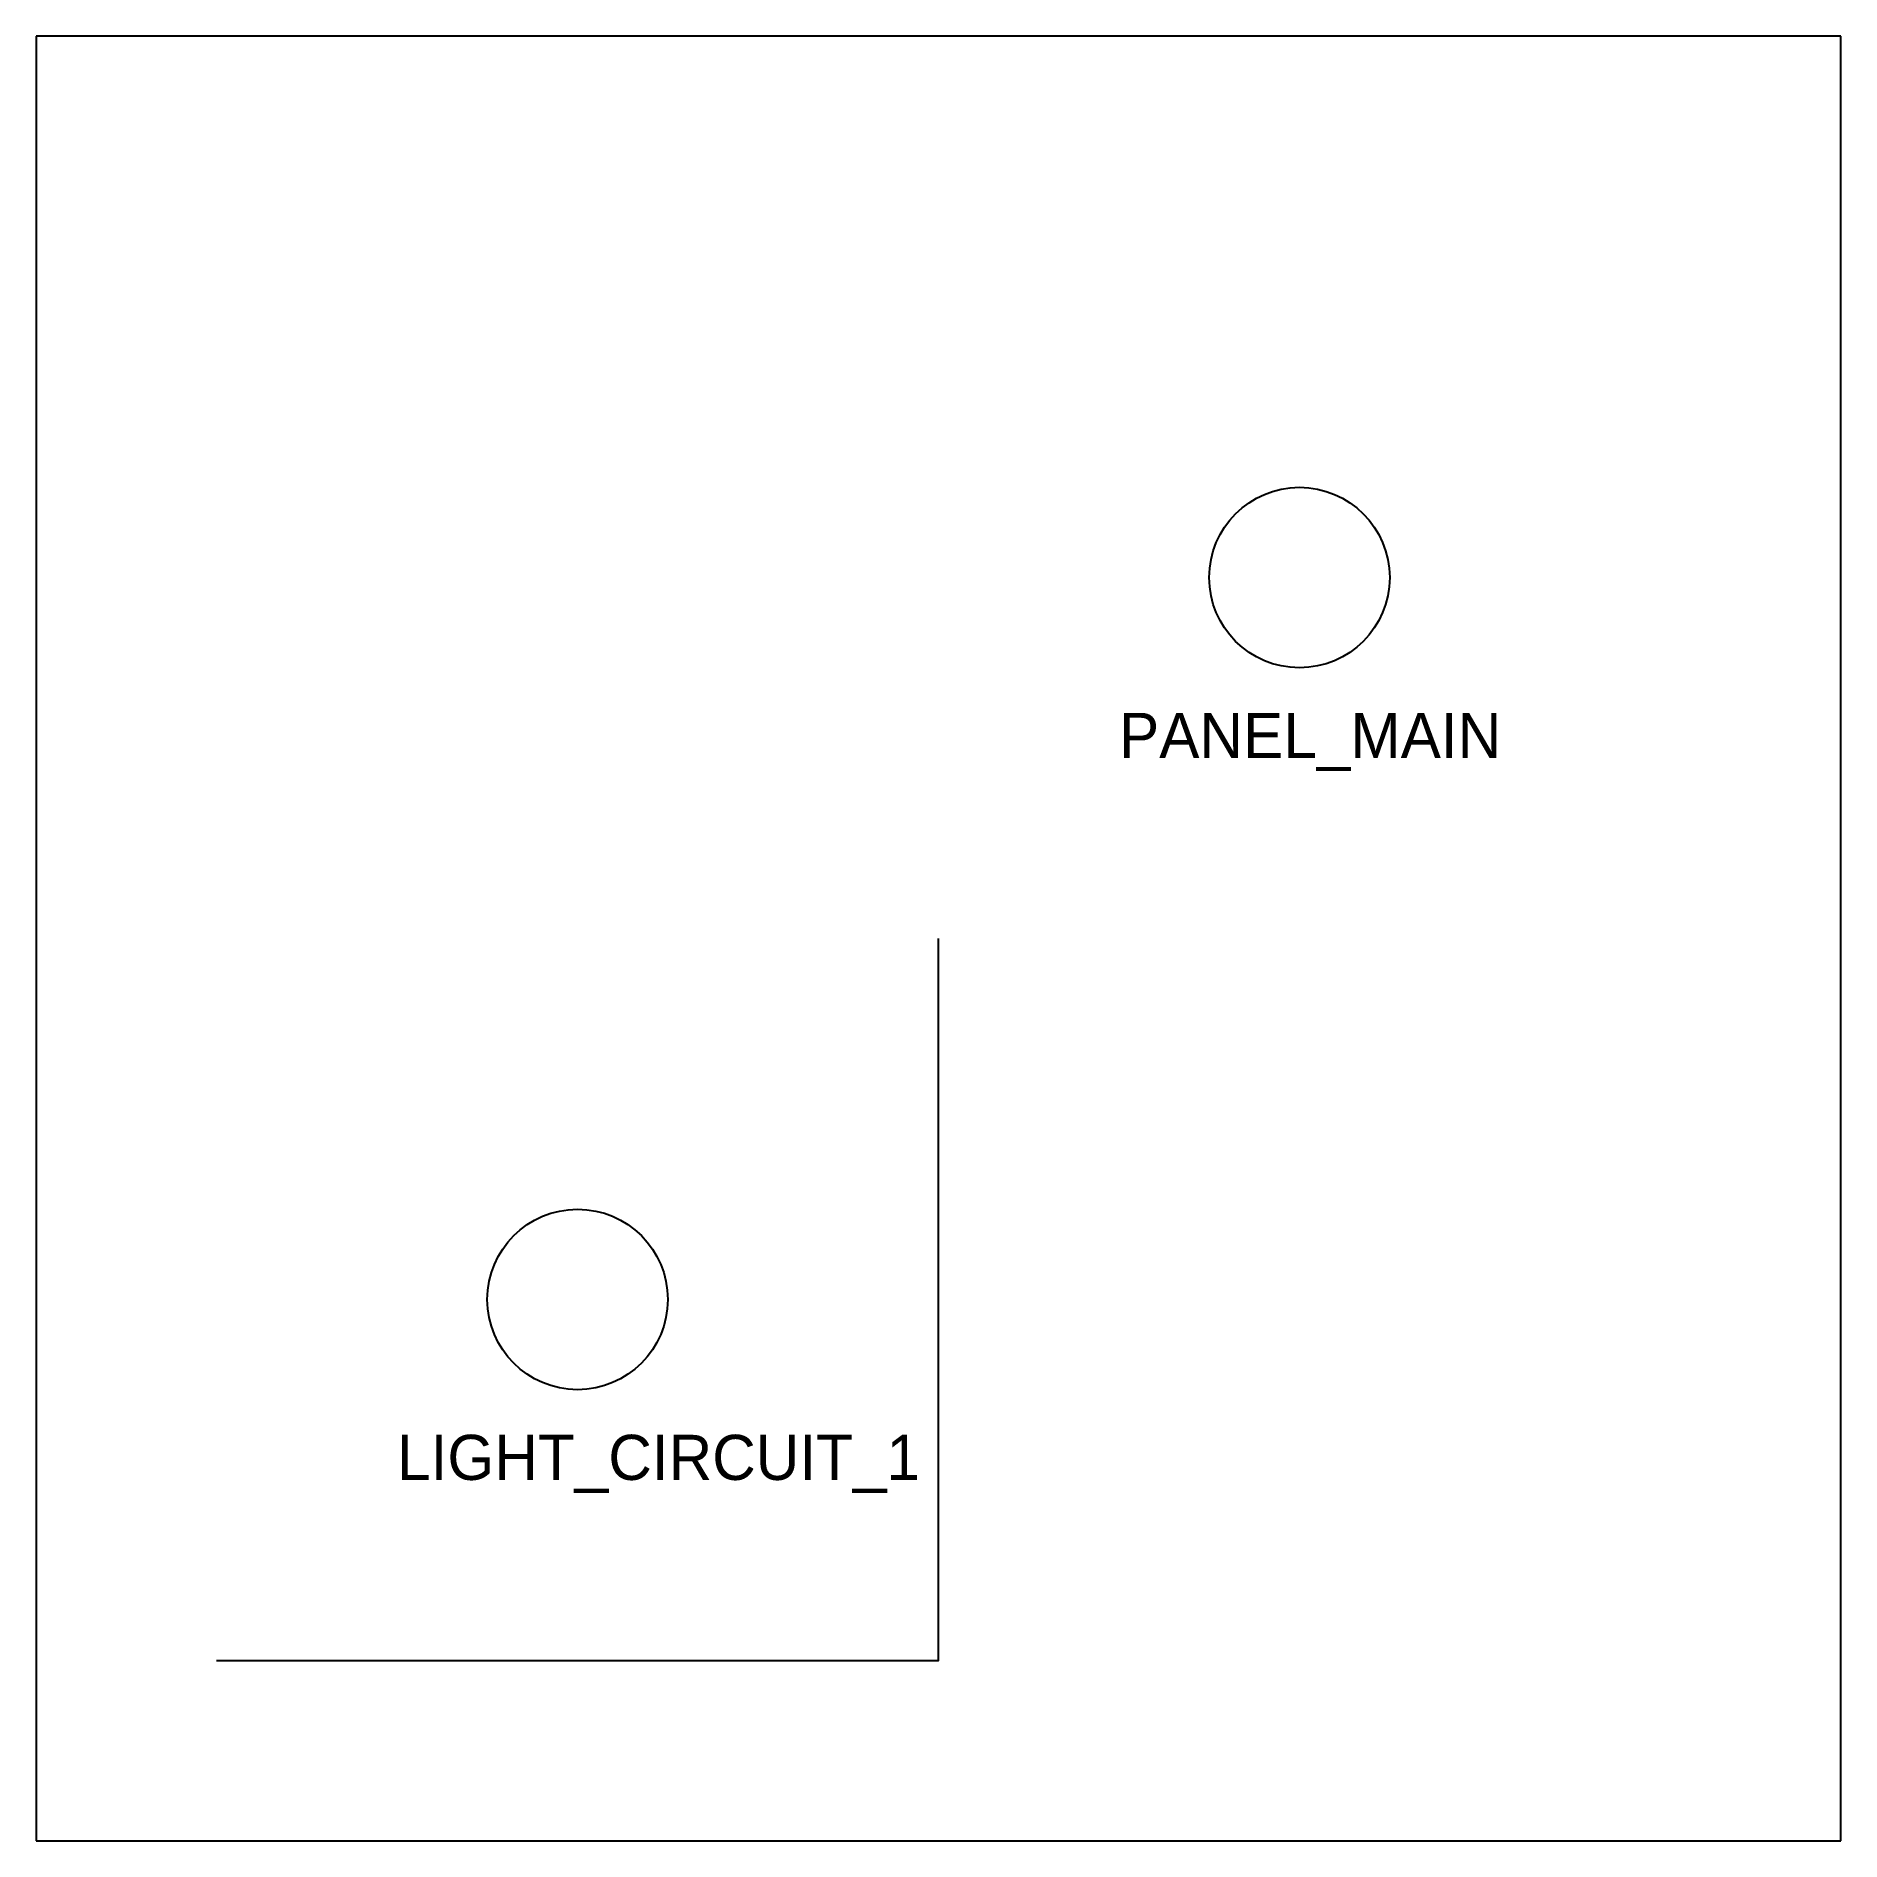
# Model space of a CAD drawing. Header units: millimetres. Extents: x 0 to 100, y 0 to 100.
import ezdxf

# ---------------------------------------------------------------- set-up
doc = ezdxf.new("R2010")
doc.units = ezdxf.units.MM

msp = doc.modelspace()

# ---------------------------------------------------------------- linework, layer by layer
at = {"layer": 'EQUIP'}
for centre in [(70, 70), (30, 30)]:
    msp.add_circle(centre, 5, dxfattribs=at)
at = {"layer": 'WALL'}
for p, q in [((100, 100), (0, 100)), ((0, 100), (0, 0)), ((100, 0), (100, 100)), ((0, 0), (100, 0))]:
    msp.add_line(p, q, dxfattribs=at)
at = {"layer": 'WIRING'}
msp.add_lwpolyline([(10, 10), (50, 10), (50, 50)], dxfattribs=at)

# ---------------------------------------------------------------- texts
at = {"layer": 'TEXT'}
for s, p in [('PANEL_MAIN', (60, 60)), ('LIGHT_CIRCUIT_1', (20, 20))]:
    msp.add_text(s, height=2.5, dxfattribs=at).set_placement(p)

doc.saveas('drawing.dxf')
